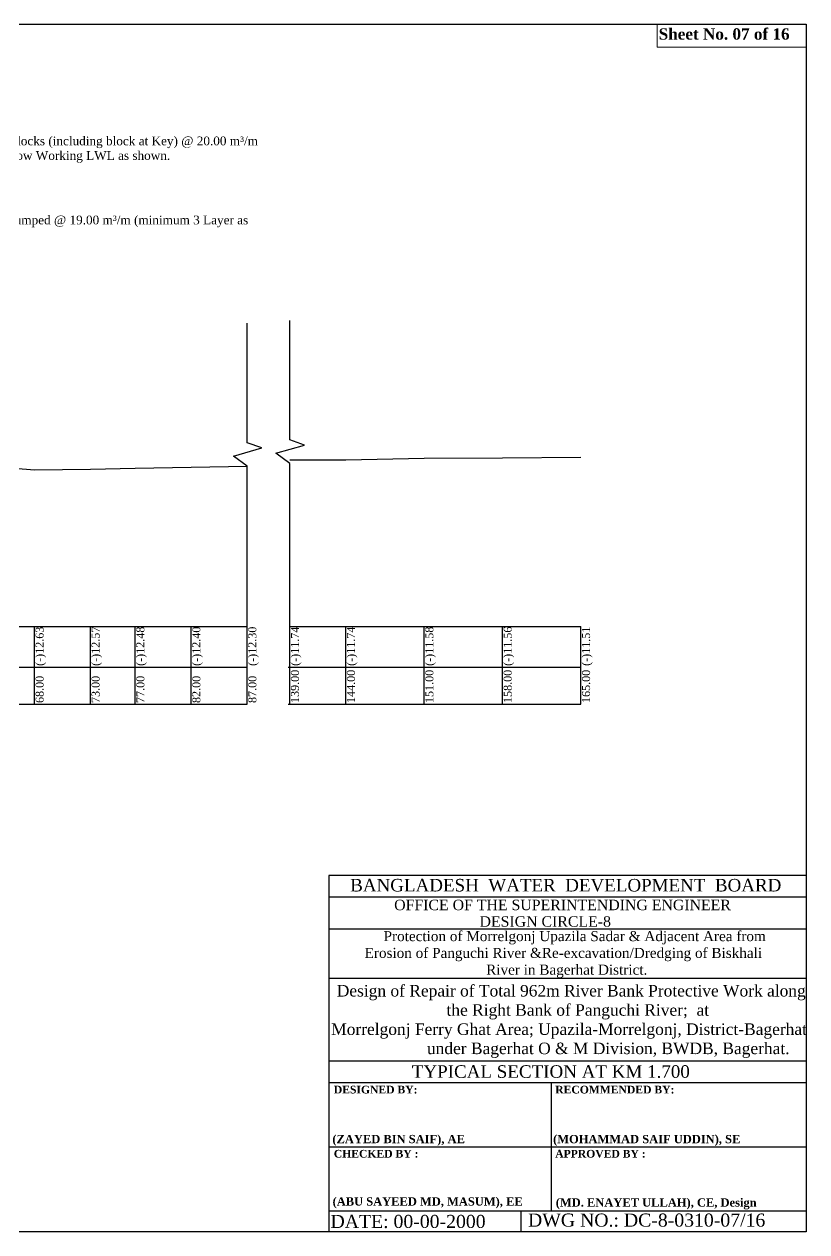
# Model space of a CAD drawing. Header units: metres. Extents: x -2434 to 11656, y -15288 to 8109.
# Drawn here: x 1500.9 to 1570.8, y -13572.1 to -13464.2 of the extents above; entities that cross this region are included whole.
import ezdxf
from ezdxf.enums import TextEntityAlignment as Align

# ---------------------------------------------------------------- set-up
doc = ezdxf.new("R2010")
doc.units = ezdxf.units.M
doc.layers.add('LINE', color=7, linetype='Continuous')
doc.styles.add('Kazi_T_H', font='timesbd.ttf')
doc.styles.get("Standard").update_dxf_attribs({"font": 'times.ttf'})

msp = doc.modelspace()

# ---------------------------------------------------------------- linework, layer by layer
at = {"color": 0, "linetype": 'Continuous', "lineweight": -3, "ltscale": 0.5}
for p, q in [((1536.578383, -13503.006842), (1543.578383, -13502.986842)), ((1543.578383, -13502.986842), (1550.578383, -13502.936842)), ((1496.772665, -13503.626842), (1501.772665, -13504.056842)), ((1501.772665, -13504.056842), (1506.772665, -13503.996842)), ((1506.772665, -13503.996842), (1510.772665, -13503.906842)), ((1510.772665, -13503.906842), (1515.772665, -13503.826842)), ((1515.772665, -13503.826842), (1520.772665, -13503.726842)), ((1524.578383, -13503.166842), (1529.578383, -13503.166842)), ((1529.578383, -13503.166842), (1536.578383, -13503.006842))]:
    msp.add_line(p, q, dxfattribs=at)
at = {"color": 0, "lineweight": -2}
for p, q in [((1429.227832, -13518.04857), (1520.772665, -13518.04857)), ((1501.772665, -13524.982141), (1501.772665, -13518.04857)), ((1506.772665, -13524.982141), (1506.772665, -13518.04857)), ((1510.772665, -13524.982141), (1510.772665, -13518.04857)), ((1515.772665, -13524.982141), (1515.772665, -13518.04857)), ((1520.772665, -13524.982141), (1520.772665, -13518.04857)), ((1524.578383, -13524.982141), (1524.578383, -13518.04857)), ((1524.578383, -13518.04857), (1550.578383, -13518.04857)), ((1529.578383, -13524.982141), (1529.578383, -13518.04857)), ((1536.578383, -13524.982141), (1536.578383, -13518.04857)), ((1543.578383, -13524.982141), (1543.578383, -13518.04857)), ((1550.578383, -13524.982141), (1550.578383, -13518.04857)), ((1419.781119, -13521.668739), (1520.772665, -13521.668739)), ((1524.44005, -13521.668739), (1550.578383, -13521.668739)), ((1419.781119, -13524.982141), (1520.772665, -13524.982141)), ((1524.44005, -13524.982141), (1550.578383, -13524.982141))]:
    msp.add_line(p, q, dxfattribs=at)
at = {"color": 0, "linetype": 'Continuous', "lineweight": -3, "ltscale": 0.5}
for points in [[(1520.772665, -13521.755096), (1520.772665, -13503.726842), (1519.535738, -13502.820711), (1522.074485, -13502.095878), (1520.772665, -13501.629881), (1520.772665, -13490.963827)], [(1524.578383, -13521.512002), (1524.578383, -13503.483748), (1523.341457, -13502.577617), (1525.880203, -13501.852784), (1524.578383, -13501.386787), (1524.578383, -13490.720733)]]:
    msp.add_lwpolyline(points, dxfattribs=at)
at = {"layer": 'LINE', "color": 0, "linetype": 'ByBlock', "lineweight": -3, "ltscale": 0.5}
for p, q in [((1570.697288, -13540.282636), (1528.064708, -13540.282636)), ((1528.064708, -13540.282636), (1528.064708, -13572.120546)), ((1570.697288, -13542.234069), (1528.064708, -13542.234069)), ((1570.697288, -13545.09284), (1528.064708, -13545.09284)), ((1570.697288, -13549.498633), (1528.064708, -13549.498633)), ((1570.697288, -13556.863177), (1528.064708, -13556.863177)), ((1570.697288, -13558.795657), (1528.064708, -13558.795657)), ((1547.938801, -13570.253715), (1547.938801, -13558.795657)), ((1528.064708, -13564.524686), (1570.697288, -13564.524686)), ((1528.064708, -13570.253715), (1570.697288, -13570.253715)), ((1545.247102, -13572.120546), (1545.247102, -13570.253715))]:
    msp.add_line(p, q, dxfattribs=at)
msp.add_lwpolyline([(1414.037262, -13464.243262), (1570.697288, -13464.243262), (1570.697288, -13572.120546), (1414.037262, -13572.120546)], close=True, dxfattribs=at)
at = {"layer": 'LINE', "color": 7, "lineweight": 13, "ltscale": 0.5}
msp.add_lwpolyline([(1570.697288, -13464.243262), (1557.380547, -13464.243262), (1557.380547, -13466.292492), (1570.697288, -13466.292492)], close=True, dxfattribs=at)

# ---------------------------------------------------------------- texts
at = {"color": 0, "linetype": 'Continuous', "lineweight": -3, "ltscale": 0.5, "attachment_point": 1}
for s, insert, char_height, width in [('Additional Assorted 2 Layers (minimum) C.C Blocks (including block at Key) @ 20.00 {\\C0;m³/m} (excluding void) to be Placed / dumped at or below Working LWL as shown. \\P450 x 450 x 450 ---------60 % by volume\\P350 x 350 x 350 ---------40 % by volume', (1477.36617, -13474.281981), 0.781767752, 46.31614072), ('Additional 200 Kg Sand Filled Geo-bag to be dumped @ 19.00 m³/m ({\\C7;minimum} 3 Layer as shown).', (1477.575634, -13481.345675), 0.78176775, 44.3343089)]:
    msp.add_mtext(s, dxfattribs=dict(at, insert=insert, char_height=char_height, width=width))
at = {"color": 0, "lineweight": -2, "char_height": 0.715, "width": 2.15, "attachment_point": 1, "rotation": 90}
for s, insert in [('(-)12.63', (1501.872665, -13521.568739)), ('(-)12.57', (1506.872665, -13521.568739)), ('(-)12.48', (1510.872665, -13521.568739)), ('(-)12.40', (1515.872665, -13521.568739)), ('(-)12.30', (1520.872665, -13521.568739)), ('(-)11.74', (1524.678383, -13521.568739)), ('(-)11.74', (1529.678383, -13521.568739)), ('(-)11.58', (1536.678383, -13521.568739)), ('(-)11.56', (1543.678383, -13521.568739)), ('(-)11.51', (1550.678383, -13521.568739)), ('139.00', (1524.678383, -13524.882141)), ('144.00', (1529.678383, -13524.882141)), ('151.00', (1536.678383, -13524.882141)), ('158.00', (1543.678383, -13524.882141)), ('165.00', (1550.678383, -13524.882141)), ('68.00', (1501.872665, -13524.882141)), ('73.00', (1506.872665, -13524.882141)), ('77.00', (1510.872665, -13524.882141)), ('82.00', (1515.872665, -13524.882141)), ('87.00', (1520.872665, -13524.882141))]:
    msp.add_mtext(s, dxfattribs=dict(at, insert=insert))
at = {"layer": 'LINE', "color": 0, "linetype": 'ByBlock', "lineweight": -3, "ltscale": 0.5}
for s, height, p in [('BANGLADESH  WATER  DEVELOPMENT  BOARD', 1.12197564, (1549.223117, -13541.716952)), ('OFFICE OF THE SUPERINTENDING ENGINEER', 0.93580004, (1548.934261, -13543.387132)), ('DESIGN CIRCLE-8', 0.93580004, (1547.390599, -13544.865302))]:
    msp.add_text(s, height=height, dxfattribs=at).set_placement(p, align=Align.CENTER)
at = {"layer": 'LINE', "lineweight": 50, "ltscale": 0.5}
msp.add_text('TYPICAL SECTION AT KM 1.700', height=1.12296005, dxfattribs=at).set_placement((1547.889177, -13558.362567), align=Align.CENTER)
at = {"layer": 'LINE', "color": 0, "linetype": 'ByBlock', "lineweight": -3, "ltscale": 0.5, "style": 'Kazi_T_H'}
for s, p in [('DESIGNED BY:', (1528.507819, -13559.758134)), ('RECOMMENDED BY:', (1548.282543, -13559.758134)), ('CHECKED BY :', (1528.507819, -13565.487163)), ('APPROVED BY :', (1548.282543, -13565.487163))]:
    msp.add_text(s, height=0.68748347, dxfattribs=at).set_placement(p)
at = {"layer": 'LINE', "lineweight": 50, "ltscale": 0.5, "style": 'Kazi_T_H'}
for s, p in [('(ZAYED BIN SAIF), AE', (1528.381105, -13564.199886)), ('(MOHAMMAD SAIF UDDIN), SE ', (1548.091117, -13564.20395)), ('(ABU SAYEED MD, MASUM), EE', (1528.398435, -13569.775482)), ('(MD. ENAYET ULLAH), CE, Design ', (1548.331629, -13569.867464))]:
    msp.add_text(s, height=0.73834501, dxfattribs=at).set_placement(p)
at = {"layer": 'LINE', "color": 0, "linetype": 'ByBlock', "lineweight": -3, "ltscale": 0.5}
for s, p in [('DATE: 00-00-2000', (1528.213039, -13571.773931)), ('DWG NO.: DC-8-0310-07/16', (1545.848742, -13571.653838))]:
    msp.add_text(s, height=1.16676939, dxfattribs=at).set_placement(p)
at = {"layer": 'LINE', "color": 7, "lineweight": 13, "ltscale": 0.5, "insert": (1557.520946, -13464.61331), "char_height": 1.01359262, "width": 14.02480476, "attachment_point": 1}
msp.add_mtext('{\\fTimes New Roman|b1|i0|c0|p18;Sheet No. 07 of 16}', dxfattribs=at)
at = {"layer": 'LINE', "color": 0, "linetype": 'ByBlock', "lineweight": -3, "ltscale": 0.5}
for s, insert, char_height, width, attachment_point in [('                  {\\C7;Protection of Morrelgonj Upazila Sadar & Adjacent Area from \\P             Erosion of Panguchi River &Re-excavation/Dredging of Biskhali\\P                                             River in Bagerhat District.}', (1526.847929, -13545.256887), 0.89836804, 46.20635809, 1), (' Design of Repair of Total 962m River Bank Protective Work along   \\P    the Right Bank of Panguchi River;  at \\PMorrelgonj Ferry Ghat Area; Upazila-Morrelgonj, District-Bagerhat    \\P                  under Bagerhat O & M Division, BWDB, Bagerhat.', (1549.521451, -13550.069344), 1.02938004, 46.78103961, 2)]:
    msp.add_mtext(s, dxfattribs=dict(at, insert=insert, char_height=char_height, width=width, attachment_point=attachment_point))

doc.saveas('drawing.dxf')
